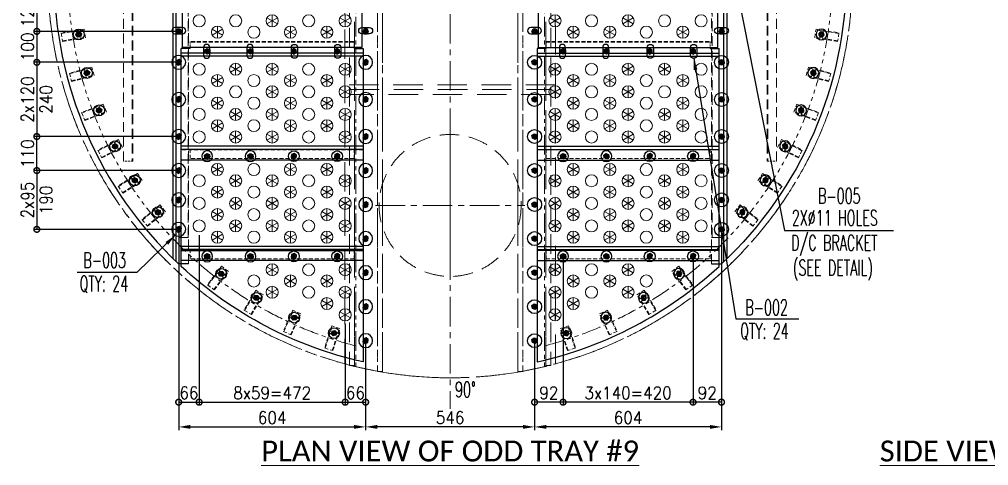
# Model space of a CAD drawing. Header units: inches. Extents: x -15980 to 45789, y -23276 to 2417.
# Drawn here: x -5862 to -2730, y -16328 to -14886 of the extents above; entities that cross this region are included whole.
import ezdxf
from ezdxf.enums import TextEntityAlignment as Align

# ---------------------------------------------------------------- set-up
doc = ezdxf.new("R2010")
doc.units = ezdxf.units.IN
doc.header["$MEASUREMENT"] = 0
for name, pattern in [('CENTER', [50.8, 31.75, -6.35, 6.35, -6.35]), ('CENTERX2', [101.6, 63.5, -12.7, 12.7, -12.7]), ('HIDDEN', [9.525, 6.35, -3.175]), ('HIDDENX2', [19.05, 12.7, -6.35]), ('PHANTOMX2', [127, 63.5, -12.7, 12.7, -12.7, 12.7, -12.7])]:
    doc.linetypes.add(name, pattern=pattern)
for name, color, linetype, lineweight in [('Center line', 181, 'CENTER', 5), ('CENTER LINES', 181, 'CENTERX2', 5), ('HATCH', 130, 'PHANTOMX2', 9), ('HIDDEN', 211, 'HIDDEN', 5), ('HIDDEN LINES', 211, 'HIDDENX2', 5), ('TEXT', 2, 'Continuous', 13)]:
    doc.layers.add(name, color=color, linetype=linetype, lineweight=lineweight)
doc.layers.add('dim', color=82, linetype='Continuous')
doc.styles.add('ROMANS', font='ROMANS.shx', dxfattribs={"width": 0.9, "bigfont": '@extfont2.shx'})
doc.styles.add('style4', font='calibri.ttf')
doc.dimstyles.new('1X25', dxfattribs={"dimscale": 25, "dimtxt": 1.6, "dimasz": 1.5, "dimexe": 0.4, "dimexo": 0.4, "dimgap": 0.4, "dimtad": 1, "dimdsep": 46, "dimtxsty": 'ROMANS', "dimcen": 0, "dimclrd": 256, "dimclre": 256, "dimclrt": 2, "dimadec": 0, "dimazin": 0, "dimtfac": 1, "dimtmove": 0, "dimatfit": 3, "dimfxl": 0.7, "dimlwd": -1, "dimlwe": -1, "dimarcsym": 1})

# ---------------------------------------------------------------- blocks, each defined once
blk = doc.blocks.new('A$Cc3d1cca6')
for p, q in [((1535, 2578.6), (1535, 21.4)), ((1605, 2563.7), (1605, 36.3))]:
    blk.add_line(p, q)
at = {"ltscale": 2}
blk.add_lwpolyline([(1519, 2580), (1535, 2580), (1535, 20), (1519, 20)], close=True, dxfattribs=at)
for centre in [(1573, 2480), (1573, 2370), (1573, 2260), (1573, 2150), (1573, 2040), (1573, 1930), (1573, 1820), (1573, 1700), (1573, 1580), (1573, 1480), (1573, 1360), (1573, 1240), (1573, 1120), (1573, 1020), (1573, 900), (1573, 780), (1573, 670), (1573, 560), (1573, 450), (1573, 340), (1573, 230), (1573, 120)]:
    blk.add_circle(centre, 5.5)
for radius, start, end in [(1300, 280.4146, 79.5854), (1235, 284.2979, 75.7021)]:
    blk.add_arc((1300, 1300), radius, start, end)
at = {"layer": 'Center line', "ltscale": 0.2}
for p, q in [((1581.4, 2480), (1564.6, 2480)), ((1573, 2488.4), (1573, 2471.6)), ((1581.4, 2370), (1564.6, 2370)), ((1573, 2378.4), (1573, 2361.6)), ((1581.4, 2260), (1564.6, 2260)), ((1573, 2268.4), (1573, 2251.6)), ((1581.4, 2150), (1564.6, 2150)), ((1573, 2158.4), (1573, 2141.6)), ((1581.4, 2040), (1564.6, 2040)), ((1573, 2048.4), (1573, 2031.6)), ((1581.4, 1930), (1564.6, 1930)), ((1573, 1938.4), (1573, 1921.6)), ((1581.4, 1820), (1564.6, 1820)), ((1573, 1828.4), (1573, 1811.6)), ((1581.4, 1700), (1564.6, 1700)), ((1573, 1708.4), (1573, 1691.6)), ((1581.4, 1580), (1564.6, 1580)), ((1573, 1588.4), (1573, 1571.6)), ((1581.4, 1480), (1564.6, 1480)), ((1573, 1488.4), (1573, 1471.6)), ((1581.4, 1360), (1564.6, 1360)), ((1573, 1368.4), (1573, 1351.6)), ((1581.4, 1240), (1564.6, 1240)), ((1573, 1231.6), (1573, 1248.4)), ((1573, 1111.6), (1573, 1128.4)), ((1581.4, 1120), (1564.6, 1120)), ((1581.4, 1020), (1564.6, 1020)), ((1573, 1011.6), (1573, 1028.4)), ((1573, 891.6), (1573, 908.4)), ((1581.4, 900), (1564.6, 900)), ((1573, 771.6), (1573, 788.4)), ((1581.4, 780), (1564.6, 780)), ((1581.4, 670), (1564.6, 670)), ((1573, 661.6), (1573, 678.4)), ((1573, 551.6), (1573, 568.4)), ((1581.4, 560), (1564.6, 560)), ((1581.4, 450), (1564.6, 450)), ((1573, 441.6), (1573, 458.4)), ((1573, 331.6), (1573, 348.4)), ((1581.4, 340), (1564.6, 340)), ((1581.4, 230), (1564.6, 230)), ((1573, 221.6), (1573, 238.4)), ((1573, 111.6), (1573, 128.4)), ((1581.4, 120), (1564.6, 120))]:
    blk.add_line(p, q, dxfattribs=at)
blk = doc.blocks.new('A$Cac9da07a')
at = {"ltscale": 15}
blk.add_line((1640, 947), (960, 947), dxfattribs=at)
blk.add_lwpolyline([(960, 2554.8), (960, 45.2, 0.133085), (1640, 45.2), (1640, 2554.8, 0.133085)], format="xyb", close=True, dxfattribs=at)
blk.add_lwpolyline([(975, 916), (975, 932), (1625, 932), (1625, 916)], close=True, dxfattribs=at)
at = {"ltscale": 10}
blk.add_circle((1300, 557.2), 229.5, dxfattribs=at)
at = {"layer": 'Center line', "ltscale": 3}
for p, q in [((1300, 798.1), (1300, 316.3)), ((1059.1, 557.2), (1540.9, 557.2))]:
    blk.add_line(p, q, dxfattribs=at)
blk = doc.blocks.new('A$Ccc17b4d7')
at = {"ltscale": 15}
blk.add_lwpolyline([(1609, 2562.7), (1609, 37.3, -0.017682), (1519, 18.6), (1519, 2581.4, -0.017682)], format="xyb", close=True, dxfattribs=at)
blk = doc.blocks.new('A$C7ef7bea8')
at = {"layer": 'HIDDEN', "ltscale": 10}
for points in [[(991, 2560), (975, 2560), (975, 40), (991, 40)], [(1609, 2560), (1625, 2560), (1625, 40), (1609, 40)]]:
    blk.add_lwpolyline(points, close=True, dxfattribs=at)
at = {"layer": 'HIDDEN'}
for name in ['A$Cac9da07a', 'A$Ccc17b4d7']:
    blk.add_blockref(name, (0, 0), dxfattribs=at)
at = {"layer": 'HIDDEN', "xscale": -1}
blk.add_blockref('A$Ccc17b4d7', (2600, 0), dxfattribs=at)
blk = doc.blocks.new('A$C9978c740')
for name in ['A$C7ef7bea8', 'A$Cc3d1cca6']:
    blk.add_blockref(name, (0, 0))
at = {"xscale": -1}
blk.add_blockref('A$Cc3d1cca6', (2600, 0), dxfattribs=at)
blk = doc.blocks.new('A$C4f5cbecb')
blk.add_lwpolyline([(0, 465), (580, 465), (580, 0), (0, 0)], close=True)
blk = doc.blocks.new('A$C6a3627fe')
blk.add_circle((6.1, 6.1), 5.5)
at = {"layer": 'CENTER LINES'}
for p, q in [((0, 6.1), (12.1, 6.1)), ((6.1, 0), (6.1, 12.1))]:
    blk.add_line(p, q, dxfattribs=at)
blk = doc.blocks.new('A$Caa2db43d')
for p, q in [((0, 1200), (30, 1200)), ((30, 0), (0, 0))]:
    blk.add_line(p, q)
at = {"ltscale": 5}
for p, q in [((0, 0), (0, 1200)), ((28, 1200), (28, 0)), ((30, 1200), (30, 0))]:
    blk.add_line(p, q, dxfattribs=at)
blk = doc.blocks.new('A$C2ccb66f0')
blk.add_circle((5.5, 5.5), 5.5)
blk = doc.blocks.new('A$C8bd214eb')
for p, q in [((385, 364.9), (385, 2195.1)), ((395, 355.2), (395, 2204.8)), ((435, 2212), (402.6, 2212)), ((435, 348), (402.6, 348))]:
    blk.add_line(p, q)
blk.add_circle((361, 1280), 5.5)
blk.add_arc((1280, 1280), 1280, 133.2706, 226.7294)
at = {"layer": 'HIDDEN', "ltscale": 5}
for p, q in [((435, 348), (435, 2212)), ((385, 434), (385, 2126)), ((435, 2126), (385, 2126)), ((433, 434), (433, 2126)), ((435, 434), (385, 434))]:
    blk.add_line(p, q, dxfattribs=at)
at = {"xscale": -1}
for p in [(409, 2093.9), (409, 1998.9), (409, 1903.9), (409, 1793.9), (409, 1673.9), (409, 1553.9), (409, 1453.9), (409, 1333.9)]:
    blk.add_blockref('A$C6a3627fe', p, dxfattribs=at)
for p, xscale, rotation in [((338.2, 2052), -0.9999999999999996, 117.0000000000001), ((262.6, 1949.3), -1, 123.0000000000001), ((198.2, 1839.3), -1.000000000000001, 129.0000000000001), ((145.7, 1723.2), -1, 135.0000000000002), ((105.6, 1602.2), -1, 141), ((78.3, 1477.7), -1, 147.0000000000001), ((64.3, 1351), -1, 152.9999999999999)]:
    blk.add_blockref('A$C2ccb66f0', p, dxfattribs=dict(xscale=xscale, rotation=rotation))
for name, p, rotation in [('A$C2ccb66f0', (64.3, 1209), 27.00000000000002), ('A$C6a3627fe', (409, 1226), 180), ('A$C2ccb66f0', (78.3, 1082.3), 33.00000000000002), ('A$C6a3627fe', (409, 1106), 180), ('A$C6a3627fe', (409, 1006), 180), ('A$C2ccb66f0', (105.6, 957.8), 38.99999999999994), ('A$C6a3627fe', (409, 886), 180), ('A$C2ccb66f0', (145.7, 836.8), 44.99999999999992), ('A$C6a3627fe', (409, 766), 180), ('A$C2ccb66f0', (198.2, 720.7), 50.99999999999993), ('A$C6a3627fe', (409, 656), 180), ('A$C2ccb66f0', (262.6, 610.7), 56.99999999999991), ('A$C6a3627fe', (409, 561), 180), ('A$C2ccb66f0', (338.2, 508), 62.99999999999992), ('A$C6a3627fe', (409, 466), 180)]:
    blk.add_blockref(name, p, dxfattribs=dict(rotation=rotation))
at = {"layer": 'HIDDEN'}
blk.add_blockref('A$Caa2db43d', (225, 680), dxfattribs=at)
blk = doc.blocks.new('A$C2cecf179')
for p, q in [((588, 349), (0, 349)), ((588, 339.1), (0, 339.1)), ((588, 48), (0, 48)), ((588, 38.1), (0, 38.1)), ((29, 23), (0, 23)), ((559, 23), (588, 23))]:
    blk.add_line(p, q)
blk.add_lwpolyline([(588, 23), (588, 384), (0, 384), (0, 23)])
at = {"layer": 'HIDDEN LINES'}
for p, q in [((588, 48), (0, 48)), ((559, 2), (29, 2)), ((559, 0), (29, 0)), ((559, 0), (559, 3))]:
    blk.add_line(p, q, dxfattribs=at)
at = {"layer": 'HIDDEN LINES', "ltscale": 0.5}
for p, q in [((29, 0), (29, 23)), ((559, 0), (559, 23))]:
    blk.add_line(p, q, dxfattribs=at)
for p in [(77.9, 365), (217.9, 365), (357.9, 365), (497.9, 365)]:
    blk.add_blockref('A$C6a3627fe', p)
at = {"xscale": -1}
for p in [(90, 26), (230, 26), (370, 26), (510, 26)]:
    blk.add_blockref('A$C6a3627fe', p, dxfattribs=at)
blk = doc.blocks.new('A$Cb47aec24')
for p, q in [((588, 324), (0, 324)), ((588, 314.1), (0, 314.1))]:
    blk.add_line(p, q)
for points in [[(588, 2), (588, 359), (0, 359)], [(0, 359), (0, 2)]]:
    blk.add_lwpolyline(points)
at = {"layer": 'HIDDEN LINES'}
for p, q in [((588, 2), (0, 2)), ((29, 30), (29, 0)), ((559, 30), (29, 30)), ((559, 0), (29, 0)), ((559, 30), (559, 0))]:
    blk.add_line(p, q, dxfattribs=at)
at = {"xscale": -1}
for p in [(90.1, 340), (230.1, 340), (370.1, 340), (90.1, 15.9), (230.1, 15.9), (370.1, 15.9)]:
    blk.add_blockref('A$C6a3627fe', p, dxfattribs=at)
for p in [(498, 340), (498, 15.9)]:
    blk.add_blockref('A$C6a3627fe', p)
blk = doc.blocks.new('A$C79996363')
for p, q in [((999, 2168.5), (999, 2528.8)), ((411, 2219.8), (411, 2168.5)), ((411, 2168.5), (999, 2168.5))]:
    blk.add_line(p, q)
blk.add_arc((1280, 1280), 1280, 102.6815, 132.7582)
at = {"layer": 'HIDDEN LINES'}
blk.add_line((970, 2165.5), (440, 2165.5), dxfattribs=at)
blk.add_lwpolyline([(970, 2165.5), (970, 2195.5), (440, 2195.5), (440, 2165.5)], dxfattribs=at)
for p, rotation in [((903.3, 2427.9), 36), ((775.8, 2377.8), 42.5), ((654.8, 2313.7), 48.99999999999997), ((541.8, 2236.3), 55.50000000000001)]:
    blk.add_blockref('A$C2ccb66f0', p, dxfattribs=dict(rotation=rotation))
at = {"xscale": -1}
for p in [(501, 2181.4), (641, 2181.4), (781, 2181.4)]:
    blk.add_blockref('A$C6a3627fe', p, dxfattribs=at)
blk.add_blockref('A$C6a3627fe', (908.9, 2181.4))
blk = doc.blocks.new('A$C25266b9a')
for name, p in [('A$C8bd214eb', (0, 0)), ('A$C4f5cbecb', (415, 1047.5))]:
    blk.add_blockref(name, p)
at = {"xscale": -1}
for name, p in [('A$C8bd214eb', (2560, 0)), ('A$C4f5cbecb', (2145, 1047.5))]:
    blk.add_blockref(name, p, dxfattribs=at)
at = {"xscale": -1, "rotation": 180}
for name, p in [('A$C2cecf179', (411, 1067.5)), ('A$Cb47aec24', (411, 718.5)), ('A$C79996363', (0, 2560))]:
    blk.add_blockref(name, p, dxfattribs=at)
at = {"rotation": 180}
for name, p in [('A$C2cecf179', (2149, 1067.5)), ('A$Cb47aec24', (2149, 718.5)), ('A$C79996363', (2560, 2560))]:
    blk.add_blockref(name, p, dxfattribs=at)
blk = doc.blocks.new('A$Ce7f1c790')
at = {"layer": 'TEXT'}
for p, q in [((19.5, 39), (19.5, 0)), ((2.6, 29.2), (36.4, 9.7)), ((36.4, 29.2), (2.6, 9.7))]:
    blk.add_line(p, q, dxfattribs=at)
blk.add_circle((19.5, 19.5), 19.5, dxfattribs=at)
blk = doc.blocks.new('A$C11cce40c')
at = {"layer": 'TEXT'}
blk.add_circle((19.5, 19.5), 19.5, dxfattribs=at)
blk = doc.blocks.new('A$C6de24bd3')
at = {"rotation": 180}
for name, p in [('A$C11cce40c', (39, 989.5)), ('A$C11cce40c', (393, 989.5)), ('A$Ce7f1c790', (1189, 989.5)), ('A$Ce7f1c790', (1425, 989.5)), ('A$C11cce40c', (216, 953)), ('A$C11cce40c', (39, 833)), ('A$C11cce40c', (393, 833)), ('A$Ce7f1c790', (1543, 833)), ('A$C11cce40c', (216, 796.5)), ('A$C11cce40c', (39, 760)), ('A$C11cce40c', (157, 760)), ('A$C11cce40c', (393, 760)), ('A$C11cce40c', (216, 723.5)), ('A$Ce7f1c790', (1248, 723.5)), ('A$Ce7f1c790', (1366, 723.5)), ('A$Ce7f1c790', (1602, 723.5)), ('A$C11cce40c', (39, 687)), ('A$C11cce40c', (393, 687)), ('A$Ce7f1c790', (1189, 687)), ('A$Ce7f1c790', (1425, 687)), ('A$Ce7f1c790', (1543, 687)), ('A$C11cce40c', (216, 650.5)), ('A$C11cce40c', (216, 509)), ('A$C11cce40c', (39, 472.5)), ('A$C11cce40c', (393, 472.5)), ('A$C11cce40c', (216, 436)), ('A$Ce7f1c790', (1248, 436)), ('A$Ce7f1c790', (1366, 436)), ('A$Ce7f1c790', (1602, 436)), ('A$C11cce40c', (39, 399.5)), ('A$C11cce40c', (393, 399.5)), ('A$Ce7f1c790', (1189, 399.5)), ('A$Ce7f1c790', (1425, 399.5)), ('A$Ce7f1c790', (1543, 399.5)), ('A$Ce7f1c790', (1248, 363)), ('A$Ce7f1c790', (1366, 363)), ('A$Ce7f1c790', (1602, 363)), ('A$Ce7f1c790', (1189, 326.5)), ('A$Ce7f1c790', (1425, 326.5)), ('A$Ce7f1c790', (1543, 326.5)), ('A$C11cce40c', (393, 185)), ('A$C11cce40c', (216, 148.5)), ('A$C11cce40c', (393, 112)), ('A$Ce7f1c790', (1189, 112)), ('A$Ce7f1c790', (1425, 112)), ('A$Ce7f1c790', (1248, 75.5)), ('A$Ce7f1c790', (1189, 39))]:
    blk.add_blockref(name, p, dxfattribs=at)
at = {"xscale": -1}
for name, p in [('A$C11cce40c', (157, 950.5)), ('A$Ce7f1c790', (1248, 914)), ('A$Ce7f1c790', (1366, 914)), ('A$Ce7f1c790', (1602, 914)), ('A$Ce7f1c790', (1189, 794)), ('A$Ce7f1c790', (1425, 794)), ('A$Ce7f1c790', (1248, 757.5)), ('A$Ce7f1c790', (1366, 757.5)), ('A$Ce7f1c790', (1602, 757.5)), ('A$Ce7f1c790', (1189, 721)), ('A$Ce7f1c790', (1425, 721)), ('A$Ce7f1c790', (1248, 611.5)), ('A$Ce7f1c790', (1366, 611.5)), ('A$Ce7f1c790', (1602, 611.5)), ('A$C11cce40c', (39, 575)), ('A$C11cce40c', (393, 575)), ('A$Ce7f1c790', (1189, 575)), ('A$Ce7f1c790', (1425, 575)), ('A$Ce7f1c790', (1543, 575)), ('A$Ce7f1c790', (1248, 470)), ('A$Ce7f1c790', (1366, 470)), ('A$Ce7f1c790', (1602, 470)), ('A$Ce7f1c790', (1189, 433.5)), ('A$Ce7f1c790', (1425, 433.5)), ('A$Ce7f1c790', (1543, 433.5)), ('A$C11cce40c', (216, 324)), ('A$C11cce40c', (39, 287.5)), ('A$C11cce40c', (393, 287.5)), ('A$C11cce40c', (216, 251)), ('A$Ce7f1c790', (1248, 251)), ('A$Ce7f1c790', (1366, 251)), ('A$Ce7f1c790', (1602, 251)), ('A$Ce7f1c790', (1189, 146)), ('A$Ce7f1c790', (1425, 146)), ('A$Ce7f1c790', (1248, 109.5)), ('A$Ce7f1c790', (1366, 109.5))]:
    blk.add_blockref(name, p, dxfattribs=at)
at = {"xscale": -1, "rotation": 180}
for name, p in [('A$Ce7f1c790', (236, 989.5)), ('A$Ce7f1c790', (472, 989.5)), ('A$C11cce40c', (1268, 989.5)), ('A$C11cce40c', (1622, 989.5)), ('A$C11cce40c', (1445, 953)), ('A$Ce7f1c790', (118, 833)), ('A$C11cce40c', (1268, 833)), ('A$C11cce40c', (1622, 833)), ('A$C11cce40c', (1445, 796.5)), ('A$C11cce40c', (1268, 760)), ('A$C11cce40c', (1504, 760)), ('A$C11cce40c', (1622, 760)), ('A$Ce7f1c790', (59, 723.5)), ('A$Ce7f1c790', (295, 723.5)), ('A$Ce7f1c790', (413, 723.5)), ('A$C11cce40c', (1445, 723.5)), ('A$Ce7f1c790', (118, 687)), ('A$Ce7f1c790', (236, 687)), ('A$Ce7f1c790', (472, 687)), ('A$C11cce40c', (1268, 687)), ('A$C11cce40c', (1622, 687)), ('A$C11cce40c', (1445, 650.5)), ('A$C11cce40c', (1445, 509)), ('A$C11cce40c', (1268, 472.5)), ('A$C11cce40c', (1622, 472.5)), ('A$Ce7f1c790', (59, 436)), ('A$Ce7f1c790', (295, 436)), ('A$Ce7f1c790', (413, 436)), ('A$C11cce40c', (1445, 436)), ('A$Ce7f1c790', (118, 399.5)), ('A$Ce7f1c790', (236, 399.5)), ('A$Ce7f1c790', (472, 399.5)), ('A$C11cce40c', (1268, 399.5)), ('A$C11cce40c', (1622, 399.5)), ('A$Ce7f1c790', (59, 363)), ('A$Ce7f1c790', (295, 363)), ('A$Ce7f1c790', (413, 363)), ('A$Ce7f1c790', (118, 326.5)), ('A$Ce7f1c790', (236, 326.5)), ('A$Ce7f1c790', (472, 326.5)), ('A$C11cce40c', (1268, 185)), ('A$C11cce40c', (1445, 148.5)), ('A$Ce7f1c790', (236, 112)), ('A$Ce7f1c790', (472, 112)), ('A$C11cce40c', (1268, 112)), ('A$Ce7f1c790', (413, 75.5)), ('A$Ce7f1c790', (472, 39))]:
    blk.add_blockref(name, p, dxfattribs=at)
for name, p in [('A$C11cce40c', (1504, 950.5)), ('A$Ce7f1c790', (59, 914)), ('A$Ce7f1c790', (295, 914)), ('A$Ce7f1c790', (413, 914)), ('A$Ce7f1c790', (236, 794)), ('A$Ce7f1c790', (472, 794)), ('A$Ce7f1c790', (59, 757.5)), ('A$Ce7f1c790', (295, 757.5)), ('A$Ce7f1c790', (413, 757.5)), ('A$Ce7f1c790', (236, 721)), ('A$Ce7f1c790', (472, 721)), ('A$Ce7f1c790', (59, 611.5)), ('A$Ce7f1c790', (295, 611.5)), ('A$Ce7f1c790', (413, 611.5)), ('A$Ce7f1c790', (118, 575)), ('A$Ce7f1c790', (236, 575)), ('A$Ce7f1c790', (472, 575)), ('A$C11cce40c', (1268, 575)), ('A$C11cce40c', (1622, 575)), ('A$Ce7f1c790', (59, 470)), ('A$Ce7f1c790', (295, 470)), ('A$Ce7f1c790', (413, 470)), ('A$Ce7f1c790', (118, 433.5)), ('A$Ce7f1c790', (236, 433.5)), ('A$Ce7f1c790', (472, 433.5)), ('A$C11cce40c', (1445, 324)), ('A$C11cce40c', (1268, 287.5)), ('A$C11cce40c', (1622, 287.5)), ('A$Ce7f1c790', (59, 251)), ('A$Ce7f1c790', (295, 251)), ('A$Ce7f1c790', (413, 251)), ('A$C11cce40c', (1445, 251)), ('A$Ce7f1c790', (236, 146)), ('A$Ce7f1c790', (472, 146)), ('A$Ce7f1c790', (295, 109.5)), ('A$Ce7f1c790', (413, 109.5))]:
    blk.add_blockref(name, p)
blk = doc.blocks.new('A$C180E2B9A')
at = {"transparency": 33554585}
blk.add_lwpolyline([(10, 0, -1), (10, 20), (35, 20, -1), (35, 0), (10, 0)], format="xyb", dxfattribs=at)
at = {"color": 2, "transparency": 33554585}
blk.add_lwpolyline([(27.1, 4), (31.7, 12), (27.1, 20), (17.9, 20), (13.3, 12), (17.9, 4)], close=True, dxfattribs=at)
for radius in [7.3, 4.19]:
    blk.add_circle((22.5, 12), radius, dxfattribs=at)
at = {"layer": 'HATCH', "transparency": 33554585}
blk.add_arc((22.5, 12), 5, 290, 200, dxfattribs=at)
blk = doc.blocks.new('A$C06B83E83')
at = {"color": 2, "transparency": 33554585}
blk.add_lwpolyline([(31.1, 19), (23.8, 13.4), (15.2, 16.8), (13.9, 26), (21.2, 31.6), (29.8, 28.2)], close=True, dxfattribs=at)
at = {"ltscale": 0.5, "transparency": 33554585}
blk.add_circle((22.5, 22.5), 22.5, dxfattribs=at)
at = {"color": 2, "transparency": 33554585}
for radius in [7.3, 4.19]:
    blk.add_circle((22.5, 22.5), radius, dxfattribs=at)
at = {"layer": 'HATCH', "transparency": 33554585}
blk.add_arc((22.5, 22.5), 5, 78.0497, 348.0497, dxfattribs=at)
blk = doc.blocks.new('A$C6a1ac27a')
at = {"color": 2, "transparency": 33554585}
blk.add_lwpolyline([(26.1, 21), (18.8, 26.6), (10.2, 23.2), (8.9, 14), (16.2, 8.4), (24.8, 11.8)], close=True, dxfattribs=at)
at = {"ltscale": 0.5, "transparency": 33554585}
blk.add_circle((17.5, 17.5), 17.5, dxfattribs=at)
at = {"color": 2, "transparency": 33554585}
for radius in [7.3, 4.19]:
    blk.add_circle((17.5, 17.5), radius, dxfattribs=at)
at = {"layer": 'HATCH', "transparency": 33554585}
blk.add_arc((17.5, 17.5), 5, 11.9506, 281.9506, dxfattribs=at)
blk = doc.blocks.new('A$C9178737d')
at = {"color": 2, "transparency": 33554559}
blk.add_lwpolyline([(25.5, 15.4), (17.5, 10.8), (9.5, 15.4), (9.5, 24.6), (17.5, 29.2), (25.5, 24.6)], close=True, dxfattribs=at)
at = {"transparency": 33554559}
blk.add_circle((17.5, 20), 17.5, dxfattribs=at)
at = {"color": 2, "transparency": 33554559}
for radius in [7.3, 4.19]:
    blk.add_circle((17.5, 20), radius, dxfattribs=at)
at = {"layer": 'CENTER LINES', "linetype": 'CENTER', "ltscale": 0.2, "transparency": 33554559}
for p, q in [((9.4, 20), (25.6, 20)), ((17.5, 28.1), (17.5, 11.9))]:
    blk.add_line(p, q, dxfattribs=at)
at = {"layer": 'HATCH', "transparency": 33554559}
blk.add_arc((17.5, 20), 5, 70, 340, dxfattribs=at)
at = {"layer": 'HIDDEN', "linetype": 'HIDDEN', "ltscale": 2, "transparency": 33554559}
for p, q in [((31.5, 75), (3.5, 75)), ((3.5, 75), (3.5, 0)), ((5.5, 75), (5.5, 0)), ((29.5, 75), (29.5, 0)), ((31.5, 0), (31.5, 75)), ((3.5, 0), (31.5, 0))]:
    blk.add_line(p, q, dxfattribs=at)
at = {"layer": 'HIDDEN LINES', "linetype": 'HIDDEN', "ltscale": 0.5, "transparency": 33554559}
blk.add_circle((17.5, 20), 5.25, dxfattribs=at)
blk = doc.blocks.new('A$Cd467a7eb')
for p, rotation in [((91.4, 1008), 98.99952254871887), ((119.2, 886), 104.9995225487189), ((159.6, 767.6), 110.999522548719), ((212.2, 654.1), 116.9995225487189), ((276.3, 546.7), 122.9995225487189), ((351.3, 446.5), 128.9995225487188), ((555.4, 253.5), 142.5000000059698), ((668.5, 178.8), 149.0000012133518), ((789.4, 117.5), 155.5000000055708), ((916.4, 70.2), 162.000582384002)]:
    blk.add_blockref('A$C9178737d', p, dxfattribs=dict(rotation=rotation))
at = {"ltscale": 6}
for name, p, xscale, rotation in [('A$C180E2B9A', (369.5, 1044.2), -1, 180), ('A$C180E2B9A', (1519.5, 1044.2), -1, 180), ('A$C180E2B9A', (472, 945.2), -1, 270), ('A$C180E2B9A', (612, 945.2), -1, 270), ('A$C180E2B9A', (1622, 945.2), -1, 270), ('A$C180E2B9A', (1762, 945.2), -1, 270), ('A$C06B83E83', (369.5, 954.7), -0.9999999999999987, 180.0003129924566), ('A$C06B83E83', (973.5, 954.7), -0.9999999999999987, 180.0003129924566), ('A$C06B83E83', (369.5, 834.7), -0.9999999999999987, 180.0003129924566), ('A$C06B83E83', (973.5, 834.7), -0.9999999999999987, 180.0003129924566), ('A$C06B83E83', (369.5, 714.7), -0.9999999999999987, 180.0003129924566), ('A$C06B83E83', (973.5, 714.7), -0.9999999999999987, 180.0003129924566), ('A$C06B83E83', (369.5, 604.7), -0.9999999999999987, 180.0003129924566), ('A$C06B83E83', (973.5, 604.7), -0.9999999999999987, 180.0003129924566), ('A$C06B83E83', (369.5, 509.7), -0.9999999999999987, 180.0003129924566), ('A$C06B83E83', (973.5, 494.7), -0.9999999999999987, 180.0003129924566), ('A$C06B83E83', (369.5, 414.7), -0.9999999999999987, 180.0003129924566), ('A$C06B83E83', (973.5, 384.7), -0.9999999999999987, 180.0003129924566), ('A$C06B83E83', (973.5, 274.7), -0.9999999999999987, 180.0003129924566), ('A$C06B83E83', (973.5, 164.7), -0.9999999999999987, 180.0003129924566), ('A$C06B83E83', (973.5, 54.7), -0.9999999999999987, 180.0003129924566)]:
    blk.add_blockref(name, p, dxfattribs=dict(at, xscale=xscale, rotation=rotation))
for name, p, rotation in [('A$C180E2B9A', (1018.5, 1044.2), 180), ('A$C180E2B9A', (2168.5, 1044.2), 180), ('A$C180E2B9A', (776, 945.2), 90), ('A$C180E2B9A', (916, 945.2), 90), ('A$C180E2B9A', (1926, 945.2), 90), ('A$C180E2B9A', (2066, 945.2), 90), ('A$C06B83E83', (1564.5, 954.7), 179.9996870075435), ('A$C06B83E83', (2168.5, 954.7), 179.9996870075435), ('A$C06B83E83', (1564.5, 834.7), 179.9996870075435), ('A$C06B83E83', (2168.5, 834.7), 179.9996870075435), ('A$C06B83E83', (1564.5, 714.7), 179.9996870075435), ('A$C06B83E83', (2168.5, 714.7), 179.9996870075435), ('A$C06B83E83', (1564.5, 604.7), 179.9996870075435), ('A$C06B83E83', (2168.5, 604.7), 179.9996870075435), ('A$C06B83E83', (2168.5, 509.7), 179.9996870075435), ('A$C06B83E83', (1564.5, 494.7), 179.9996870075435), ('A$C06B83E83', (2168.5, 414.7), 179.9996870075435), ('A$C06B83E83', (1564.5, 384.7), 179.9996870075435), ('A$C06B83E83', (1564.5, 274.7), 179.9996870075435), ('A$C06B83E83', (1564.5, 164.7), 179.9996870075435), ('A$C06B83E83', (1564.5, 54.7), 179.9996870075435)]:
    blk.add_blockref(name, p, dxfattribs=dict(at, rotation=rotation))
for p, xscale, rotation in [((2446.5, 1008), -1, 261.0004774512811), ((2418.8, 886), -0.9999999999999993, 255.0004774512811), ((2378.4, 767.6), -0.9999999999999999, 249.000477451281), ((2325.8, 654.1), -0.9999999999999992, 243.0004774512811), ((2261.7, 546.7), -0.9999999999999988, 237.0004774512811), ((2186.7, 446.5), -1, 231.0004774512811), ((1982.6, 253.5), -1, 217.4999999940302), ((1869.5, 178.8), -1, 210.9999987866482), ((1748.6, 117.5), -1, 204.4999999944292), ((1621.6, 70.2), -1.000000000000001, 197.999417615998)]:
    blk.add_blockref('A$C9178737d', p, dxfattribs=dict(xscale=xscale, rotation=rotation))
at = {"xscale": -1}
for p in [(501.5, 611.2), (641.5, 611.2), (1651.5, 611.2), (1791.5, 611.2), (501.5, 287.2), (641.5, 287.2), (1651.5, 287.2), (1791.5, 287.2)]:
    blk.add_blockref('A$C6a1ac27a', p, dxfattribs=at)
for p in [(746.5, 611.2), (886.5, 611.2), (1896.5, 611.2), (2036.5, 611.2), (746.5, 287.2), (886.5, 287.2), (1896.5, 287.2), (2036.5, 287.2)]:
    blk.add_blockref('A$C6a1ac27a', p)
blk = doc.blocks.new('_DotSmall')
at = {"color": 0, "linetype": 'ByBlock', "const_width": 0.5}
blk.add_lwpolyline([(-0.0625, 0, 1), (0.0625, 0, 1)], format="xyb", close=True, dxfattribs=at)
blk = doc.blocks.new('*D326')
at = {"layer": 'Defpoints', "color": 0, "transparency": 16777216}
for p in [(-3593.4, -15564.5), (-3685.4, -15652), (-3685.4, -16123.3)]:
    blk.add_point(p, dxfattribs=at)
at = {"layer": 'dim', "transparency": 16777216}
for p, q in [((-3593.4, -15574.5), (-3593.4, -16133.3)), ((-3685.4, -15662), (-3685.4, -16133.3)), ((-3593.4, -16123.3), (-3685.4, -16123.3))]:
    blk.add_line(p, q, dxfattribs=at)
at = {"layer": 'dim', "transparency": 16777216, "xscale": 37.5, "yscale": 37.5, "zscale": 37.5, "rotation": 180}
blk.add_blockref('_DotSmall', (-3685.4, -16123.3), dxfattribs=at)
at = {"layer": 'dim', "transparency": 16777216, "xscale": 37.5, "yscale": 37.5, "zscale": 37.5}
blk.add_blockref('_DotSmall', (-3593.4, -16123.3), dxfattribs=at)
at = {"layer": 'dim', "color": 2, "transparency": 16777216, "insert": (-3639.4, -16093.3), "char_height": 40, "attachment_point": 5, "style": 'ROMANS'}
blk.add_mtext('92', dxfattribs=at)
blk = doc.blocks.new('*D327')
at = {"layer": 'Defpoints', "color": 0, "transparency": 16777216}
for p in [(-4105.4, -15652), (-3685.4, -15652), (-4105.4, -16123.3)]:
    blk.add_point(p, dxfattribs=at)
at = {"layer": 'dim', "transparency": 16777216}
for p, q in [((-4105.4, -15662), (-4105.4, -16133.3)), ((-3685.4, -15662), (-3685.4, -16133.3)), ((-3685.4, -16123.3), (-4105.4, -16123.3))]:
    blk.add_line(p, q, dxfattribs=at)
at = {"layer": 'dim', "transparency": 16777216, "xscale": 37.5, "yscale": 37.5, "zscale": 37.5, "rotation": 180}
blk.add_blockref('_DotSmall', (-4105.4, -16123.3), dxfattribs=at)
at = {"layer": 'dim', "transparency": 16777216, "xscale": 37.5, "yscale": 37.5, "zscale": 37.5}
blk.add_blockref('_DotSmall', (-3685.4, -16123.3), dxfattribs=at)
at = {"layer": 'dim', "color": 2, "transparency": 16777216, "insert": (-3895.4, -16093.3), "char_height": 40, "attachment_point": 5, "style": 'ROMANS'}
blk.add_mtext('3x140=420', dxfattribs=at)
blk = doc.blocks.new('*D328')
at = {"layer": 'Defpoints', "color": 0, "transparency": 16777216}
for p in [(-4105.4, -15652), (-4197.4, -15924.5), (-4197.4, -16123.3)]:
    blk.add_point(p, dxfattribs=at)
at = {"layer": 'dim', "transparency": 16777216}
for p, q in [((-4105.4, -15662), (-4105.4, -16133.3)), ((-4197.4, -15934.5), (-4197.4, -16133.3)), ((-4105.4, -16123.3), (-4197.4, -16123.3))]:
    blk.add_line(p, q, dxfattribs=at)
at = {"layer": 'dim', "transparency": 16777216, "xscale": 37.5, "yscale": 37.5, "zscale": 37.5, "rotation": 180}
blk.add_blockref('_DotSmall', (-4197.4, -16123.3), dxfattribs=at)
at = {"layer": 'dim', "transparency": 16777216, "xscale": 37.5, "yscale": 37.5, "zscale": 37.5}
blk.add_blockref('_DotSmall', (-4105.4, -16123.3), dxfattribs=at)
at = {"layer": 'dim', "color": 2, "transparency": 16777216, "insert": (-4151.4, -16093.3), "char_height": 40, "attachment_point": 5, "style": 'ROMANS'}
blk.add_mtext('92', dxfattribs=at)
blk = doc.blocks.new('*D329')
at = {"layer": 'Defpoints', "color": 0, "transparency": 16777216}
for p in [(-4743.4, -15924.5), (-4197.4, -15924.5), (-4743.4, -16203.3)]:
    blk.add_point(p, dxfattribs=at)
at = {"layer": 'dim', "transparency": 16777216}
for p, q in [((-4743.4, -15934.5), (-4743.4, -16213.3)), ((-4197.4, -15934.5), (-4197.4, -16213.3)), ((-4234.9, -16203.3), (-4705.9, -16203.3))]:
    blk.add_line(p, q, dxfattribs=at)
for points in [[(-4705.9, -16197), (-4705.9, -16209.5), (-4743.4, -16203.3)], [(-4234.9, -16197), (-4234.9, -16209.5), (-4197.4, -16203.3)]]:
    blk.add_solid(points, dxfattribs=at)
at = {"layer": 'dim', "color": 2, "transparency": 16777216, "insert": (-4470.4, -16173.3), "char_height": 40, "attachment_point": 5, "style": 'ROMANS'}
blk.add_mtext('546', dxfattribs=at)
blk = doc.blocks.new('*D330')
at = {"layer": 'Defpoints', "color": 0, "transparency": 16777216}
for p in [(-5347.4, -15564.5), (-5281.4, -15573), (-5281.4, -16123.3)]:
    blk.add_point(p, dxfattribs=at)
at = {"layer": 'dim', "transparency": 16777216}
for p, q in [((-5347.4, -15574.5), (-5347.4, -16133.3)), ((-5281.4, -15583), (-5281.4, -16133.3)), ((-5347.4, -16123.3), (-5281.4, -16123.3))]:
    blk.add_line(p, q, dxfattribs=at)
at = {"layer": 'dim', "transparency": 16777216, "xscale": 37.5, "yscale": 37.5, "zscale": 37.5, "rotation": 180}
blk.add_blockref('_DotSmall', (-5347.4, -16123.3), dxfattribs=at)
at = {"layer": 'dim', "transparency": 16777216, "xscale": 37.5, "yscale": 37.5, "zscale": 37.5}
blk.add_blockref('_DotSmall', (-5281.4, -16123.3), dxfattribs=at)
at = {"layer": 'dim', "color": 2, "transparency": 16777216, "insert": (-5314.4, -16093.3), "char_height": 40, "attachment_point": 5, "style": 'ROMANS'}
blk.add_mtext('66', dxfattribs=at)
blk = doc.blocks.new('*D331')
at = {"layer": 'Defpoints', "color": 0, "transparency": 16777216}
for p in [(-5281.4, -15573), (-4809.4, -15860.5), (-4809.4, -16123.3)]:
    blk.add_point(p, dxfattribs=at)
at = {"layer": 'dim', "transparency": 16777216}
for p, q in [((-5281.4, -15583), (-5281.4, -16133.3)), ((-4809.4, -15870.5), (-4809.4, -16133.3)), ((-5281.4, -16123.3), (-4809.4, -16123.3))]:
    blk.add_line(p, q, dxfattribs=at)
at = {"layer": 'dim', "transparency": 16777216, "xscale": 37.5, "yscale": 37.5, "zscale": 37.5, "rotation": 180}
blk.add_blockref('_DotSmall', (-5281.4, -16123.3), dxfattribs=at)
at = {"layer": 'dim', "transparency": 16777216, "xscale": 37.5, "yscale": 37.5, "zscale": 37.5}
blk.add_blockref('_DotSmall', (-4809.4, -16123.3), dxfattribs=at)
at = {"layer": 'dim', "color": 2, "transparency": 16777216, "insert": (-5045.4, -16093.3), "char_height": 40, "attachment_point": 5, "style": 'ROMANS'}
blk.add_mtext('8x59=472', dxfattribs=at)
blk = doc.blocks.new('*D332')
at = {"layer": 'Defpoints', "color": 0, "transparency": 16777216}
for p in [(-4809.4, -15860.5), (-4743.4, -15924.5), (-4743.4, -16123.3)]:
    blk.add_point(p, dxfattribs=at)
at = {"layer": 'dim', "transparency": 16777216}
for p, q in [((-4809.4, -15870.5), (-4809.4, -16133.3)), ((-4743.4, -15934.5), (-4743.4, -16133.3)), ((-4809.4, -16123.3), (-4743.4, -16123.3))]:
    blk.add_line(p, q, dxfattribs=at)
at = {"layer": 'dim', "transparency": 16777216, "xscale": 37.5, "yscale": 37.5, "zscale": 37.5, "rotation": 180}
blk.add_blockref('_DotSmall', (-4809.4, -16123.3), dxfattribs=at)
at = {"layer": 'dim', "transparency": 16777216, "xscale": 37.5, "yscale": 37.5, "zscale": 37.5}
blk.add_blockref('_DotSmall', (-4743.4, -16123.3), dxfattribs=at)
at = {"layer": 'dim', "color": 2, "transparency": 16777216, "insert": (-4776.4, -16093.3), "char_height": 40, "attachment_point": 5, "style": 'ROMANS'}
blk.add_mtext('66', dxfattribs=at)
blk = doc.blocks.new('*D333')
at = {"layer": 'Defpoints', "color": 0, "transparency": 16777216}
for p in [(-3593.4, -15564.5), (-4197.4, -15924.5), (-4197.4, -16203.3)]:
    blk.add_point(p, dxfattribs=at)
at = {"layer": 'dim', "transparency": 16777216}
for p, q in [((-3593.4, -15574.5), (-3593.4, -16213.3)), ((-4197.4, -15934.5), (-4197.4, -16213.3)), ((-3630.9, -16203.3), (-4159.9, -16203.3))]:
    blk.add_line(p, q, dxfattribs=at)
for points in [[(-4159.9, -16197), (-4159.9, -16209.5), (-4197.4, -16203.3)], [(-3630.9, -16197), (-3630.9, -16209.5), (-3593.4, -16203.3)]]:
    blk.add_solid(points, dxfattribs=at)
at = {"layer": 'dim', "color": 2, "transparency": 16777216, "insert": (-3895.4, -16173.3), "char_height": 40, "attachment_point": 5, "style": 'ROMANS'}
blk.add_mtext('604', dxfattribs=at)
blk = doc.blocks.new('*D334')
at = {"layer": 'Defpoints', "color": 0, "transparency": 16777216}
for p in [(-5347.4, -15564.5), (-4743.4, -15924.5), (-4743.4, -16203.3)]:
    blk.add_point(p, dxfattribs=at)
at = {"layer": 'dim', "transparency": 16777216}
for p, q in [((-5347.4, -15574.5), (-5347.4, -16213.3)), ((-4743.4, -15934.5), (-4743.4, -16213.3)), ((-5309.9, -16203.3), (-4780.9, -16203.3))]:
    blk.add_line(p, q, dxfattribs=at)
for points in [[(-5309.9, -16197), (-5309.9, -16209.5), (-5347.4, -16203.3)], [(-4780.9, -16197), (-4780.9, -16209.5), (-4743.4, -16203.3)]]:
    blk.add_solid(points, dxfattribs=at)
at = {"layer": 'dim', "color": 2, "transparency": 16777216, "insert": (-5045.4, -16173.3), "char_height": 40, "attachment_point": 5, "style": 'ROMANS'}
blk.add_mtext('604', dxfattribs=at)
blk = doc.blocks.new('*D356')
at = {"layer": 'Defpoints', "color": 0, "transparency": 16777216}
for p in [(-4614.8, -13370.2), (-4470.4, -13344.5), (-4848.3, -13581.3), (-4843.3, -13596.7), (-4470.4, -16144.5)]:
    blk.add_point(p, dxfattribs=at)
at = {"layer": 'dim', "transparency": 16777216}
blk.add_line((-4851.4, -13571.8), (-4900.5, -13420.8), dxfattribs=at)
blk.add_arc((-4470.4, -14744.5), 1381.9, 91.5549, 106.4445, dxfattribs=at)
for points in [[(-4507.9, -13356.9), (-4507.8, -13369.4), (-4470.4, -13362.7)], [(-4859.7, -13425.2), (-4863.4, -13413.2), (-4897.4, -13430.3)]]:
    blk.add_solid(points, dxfattribs=at)
at = {"layer": 'dim', "color": 2, "transparency": 16777216, "insert": (-4691.2, -13350), "char_height": 40, "attachment_point": 5, "rotation": 8.9997, "style": 'ROMANS'}
blk.add_mtext('18°', dxfattribs=at)
blk = doc.blocks.new('*D340')
at = {"layer": 'Defpoints', "color": 0, "transparency": 16777216}
for p in [(-5347.4, -14804.5), (-5806, -14924.5), (-5347.4, -14924.5)]:
    blk.add_point(p, dxfattribs=at)
at = {"layer": 'dim', "transparency": 16777216}
for p, q in [((-5357.4, -14804.5), (-5816, -14804.5)), ((-5806, -14804.5), (-5806, -14924.5)), ((-5357.4, -14924.5), (-5816, -14924.5))]:
    blk.add_line(p, q, dxfattribs=at)
at = {"layer": 'dim', "transparency": 16777216, "xscale": 37.5, "yscale": 37.5, "zscale": 37.5}
for p, rotation in [((-5806, -14804.5), 90), ((-5806, -14924.5), 270)]:
    blk.add_blockref('_DotSmall', p, dxfattribs=dict(at, rotation=rotation))
at = {"layer": 'dim', "color": 2, "transparency": 16777216, "insert": (-5836, -14864.5), "char_height": 40, "attachment_point": 5, "rotation": 90, "style": 'ROMANS'}
blk.add_mtext('120', dxfattribs=at)
blk = doc.blocks.new('*D341')
at = {"layer": 'Defpoints', "color": 0, "transparency": 16777216}
for p in [(-5347.4, -14924.5), (-5806, -15024.5), (-5347.4, -15024.5)]:
    blk.add_point(p, dxfattribs=at)
at = {"layer": 'dim', "transparency": 16777216}
for p, q in [((-5357.4, -14924.5), (-5816, -14924.5)), ((-5806, -14924.5), (-5806, -15024.5)), ((-5357.4, -15024.5), (-5816, -15024.5))]:
    blk.add_line(p, q, dxfattribs=at)
at = {"layer": 'dim', "transparency": 16777216, "xscale": 37.5, "yscale": 37.5, "zscale": 37.5}
for p, rotation in [((-5806, -14924.5), 90), ((-5806, -15024.5), 270)]:
    blk.add_blockref('_DotSmall', p, dxfattribs=dict(at, rotation=rotation))
at = {"layer": 'dim', "color": 2, "transparency": 16777216, "insert": (-5836, -14974.5), "char_height": 40, "attachment_point": 5, "rotation": 90, "style": 'ROMANS'}
blk.add_mtext('100', dxfattribs=at)
blk = doc.blocks.new('*D342')
at = {"layer": 'Defpoints', "color": 0, "transparency": 16777216}
for p in [(-5347.4, -15024.5), (-5806, -15264.5), (-5347.4, -15264.5)]:
    blk.add_point(p, dxfattribs=at)
at = {"layer": 'dim', "transparency": 16777216}
for p, q in [((-5357.4, -15024.5), (-5816, -15024.5)), ((-5806, -15024.5), (-5806, -15264.5)), ((-5357.4, -15264.5), (-5816, -15264.5))]:
    blk.add_line(p, q, dxfattribs=at)
at = {"layer": 'dim', "transparency": 16777216, "xscale": 37.5, "yscale": 37.5, "zscale": 37.5}
for p, rotation in [((-5806, -15024.5), 90), ((-5806, -15264.5), 270)]:
    blk.add_blockref('_DotSmall', p, dxfattribs=dict(at, rotation=rotation))
at = {"layer": 'dim', "color": 2, "transparency": 16777216, "char_height": 40, "attachment_point": 5, "rotation": 90, "style": 'ROMANS'}
for s, insert in [('2x120', (-5836, -15144.5)), ('240', (-5776, -15144.5))]:
    blk.add_mtext(s, dxfattribs=dict(at, insert=insert))
blk = doc.blocks.new('*D343')
at = {"layer": 'Defpoints', "color": 0, "transparency": 16777216}
for p in [(-5806, -15264.5), (-5347.4, -15264.5), (-5347.4, -15374.5)]:
    blk.add_point(p, dxfattribs=at)
at = {"layer": 'dim', "transparency": 16777216}
for p, q in [((-5357.4, -15264.5), (-5816, -15264.5)), ((-5806, -15374.5), (-5806, -15264.5)), ((-5357.4, -15374.5), (-5816, -15374.5))]:
    blk.add_line(p, q, dxfattribs=at)
at = {"layer": 'dim', "transparency": 16777216, "xscale": 37.5, "yscale": 37.5, "zscale": 37.5}
for p, rotation in [((-5806, -15264.5), 90), ((-5806, -15374.5), 270)]:
    blk.add_blockref('_DotSmall', p, dxfattribs=dict(at, rotation=rotation))
at = {"layer": 'dim', "color": 2, "transparency": 16777216, "insert": (-5836, -15319.5), "char_height": 40, "attachment_point": 5, "rotation": 90, "style": 'ROMANS'}
blk.add_mtext('110', dxfattribs=at)
blk = doc.blocks.new('*D344')
at = {"layer": 'Defpoints', "color": 0, "transparency": 16777216}
for p in [(-5347.4, -15374.5), (-5806, -15564.5), (-5347.4, -15564.5)]:
    blk.add_point(p, dxfattribs=at)
at = {"layer": 'dim', "transparency": 16777216}
for p, q in [((-5357.4, -15374.5), (-5816, -15374.5)), ((-5806, -15374.5), (-5806, -15564.5)), ((-5357.4, -15564.5), (-5816, -15564.5))]:
    blk.add_line(p, q, dxfattribs=at)
at = {"layer": 'dim', "transparency": 16777216, "xscale": 37.5, "yscale": 37.5, "zscale": 37.5}
for p, rotation in [((-5806, -15374.5), 90), ((-5806, -15564.5), 270)]:
    blk.add_blockref('_DotSmall', p, dxfattribs=dict(at, rotation=rotation))
at = {"layer": 'dim', "color": 2, "transparency": 16777216, "char_height": 40, "attachment_point": 5, "rotation": 90, "style": 'ROMANS'}
for s, insert in [('2x95', (-5836, -15469.5)), ('190', (-5776, -15469.5))]:
    blk.add_mtext(s, dxfattribs=dict(at, insert=insert))
blk = doc.blocks.new('*D354')
at = {"layer": 'Defpoints', "color": 0, "transparency": 16777216}
for p in [(-3433.9, -13959.8), (-5506.8, -15529.2)]:
    blk.add_point(p, dxfattribs=at)
at = {"layer": 'dim', "transparency": 16777216}
blk.add_line((-3142.2, -13739), (-3404, -13937.2), dxfattribs=at)
blk.add_solid([(-3407.8, -13932.2), (-3400.2, -13942.2), (-3433.9, -13959.8)], dxfattribs=at)
at = {"layer": 'dim', "color": 2, "transparency": 16777216, "char_height": 40, "attachment_point": 5, "rotation": 37.1284, "style": 'ROMANS'}
for s, insert in [('SHELL I.D.', (-3276.3, -13802.9)), ('∅2600', (-3240, -13850.7))]:
    blk.add_mtext(s, dxfattribs=dict(at, insert=insert))
blk = doc.blocks.new('*D355')
at = {"layer": 'Defpoints', "color": 0, "transparency": 16777216}
for p in [(-3559.5, -13845.3), (-5381.3, -15643.8)]:
    blk.add_point(p, dxfattribs=at)
at = {"layer": 'dim', "transparency": 16777216}
blk.add_line((-3288.1, -13577.4), (-3532.8, -13818.9), dxfattribs=at)
blk.add_arc((-4470.4, -14744.5), 1280, 44.1834, 46.7941, dxfattribs=at)
blk.add_solid([(-3537.2, -13814.5), (-3528.4, -13823.4), (-3559.5, -13845.3)], dxfattribs=at)
at = {"layer": 'dim', "color": 2, "transparency": 16777216, "char_height": 40, "attachment_point": 5, "rotation": 44.631, "style": 'ROMANS'}
for s, insert in [('PLATE O.D.', (-3418.2, -13663.6)), ('∅2560', (-3376, -13706.3))]:
    blk.add_mtext(s, dxfattribs=dict(at, insert=insert))

msp = doc.modelspace()

# ---------------------------------------------------------------- linework, layer by layer
at = {"layer": 'Center line', "ltscale": 3}
msp.add_line((-4470.364, -13344.506), (-4470.364, -16144.506), dxfattribs=at)
at = {"layer": 'HATCH', "ltscale": 2}
msp.add_circle((-4470.364, -14744.506), 1300, dxfattribs=at)
msp.add_circle((-4470.364, -14744.506), 1300, dxfattribs=at)

# ---------------------------------------------------------------- block references
for name, p in [('A$C25266b9a', (-5750.364, -16024.506)), ('A$Cd467a7eb', (-5739.359, -15956.674)), ('A$C6de24bd3', (-5300.864, -15860.506))]:
    msp.add_blockref(name, p)
msp.add_blockref('A$C9978c740', (-5770.364, -16044.506), dxfattribs=at)

# ---------------------------------------------------------------- texts
at = {"layer": 'TEXT', "ltscale": 0.5, "style": 'ROMANS', "width": 0.6}
for s, p in [('B-005', (-3281.544, -15481.442)), ('2X%%C11 HOLES', (-3366.181, -15552.628)), ('D/C BRACKET', (-3368.312, -15632.976)), ('B-003', (-5655.434, -15689.06)), ('(SEE DETAIL)', (-3362.84, -15713.524)), ('QTY: 24', (-5667.699, -15765.049)), ('B-002', (-3516.379, -15841.851)), ('QTY: 24', (-3533.177, -15918.132)), ('90%%D', (-4454.363, -16107.557))]:
    msp.add_text(s, height=50, dxfattribs=at).set_placement(p)
at = {"layer": 'TEXT', "style": 'style4'}
for s, p in [('%%UPLAN VIEW OF ODD TRAY #9', (-4470.364, -16281.205)), ('%%USIDE VIEW OF ODD TRAYS #3 ~ #15', (-2336.247, -16281.205))]:
    msp.add_text(s, height=67.5, dxfattribs=at).set_placement(p, align=Align.MIDDLE_CENTER)

# ---------------------------------------------------------------- dimensions: what is measured, and where the dimension line sits
at = {"layer": 'dim'}
dim = msp.add_angular_dim_2l(base=(-4614.806, -13370.231), line1=((-4848.318, -13581.283), (-4843.322, -13596.661)), line2=((-4470.364, -13344.506), (-4470.364, -16144.506)), dimstyle='1X25', dxfattribs=at)
dim.commit()
dim.dimension.update_dxf_attribs({"geometry": '*D356', "text_midpoint": (-4691.225, -13350.043)})
for p1, p2, text, picture, middle in [((-5381.271, -15643.755), (-3559.458, -13845.257), 'PLATE O.D.\\X<>', '*D355', (-3397.101, -13684.978)), ((-5506.835, -15529.189), (-3433.893, -13959.823), 'SHELL I.D.\\X<>', '*D354', (-3258.149, -13826.771))]:
    dim = msp.add_diameter_dim_2p(p1=p1, p2=p2, text=text, dimstyle='1X25', override={"dimtofl": 0}, dxfattribs=at)
    dim.commit()
    dim.dimension.update_dxf_attribs({"geometry": picture, "text_midpoint": middle})
for base, p1, p2, picture, middle in [((-5806.003, -14924.506), (-5347.364, -14804.506), (-5347.364, -14924.506), '*D340', (-5836.003, -14864.506)), ((-5806.003, -15264.506), (-5347.364, -15374.506), (-5347.364, -15264.506), '*D343', (-5836.003, -15319.506))]:
    dim = msp.add_linear_dim(base=base, p1=p1, p2=p2, angle=90, dimstyle='1X25', override={"dimblk1": 'DotSmall', "dimblk2": 'DotSmall', "dimsah": 1}, dxfattribs=at)
    dim.commit()
    dim.dimension.update_dxf_attribs({"geometry": picture, "text_midpoint": middle})
for base, p1, p2, angle, override, picture, middle in [((-5806.003, -15024.506), (-5347.364, -14924.506), (-5347.364, -15024.506), 90, {"dimblk1": 'DotSmall', "dimblk2": 'DotSmall', "dimsah": 1}, '*D341', (-5806.003, -14974.506)), ((-5281.364, -16123.291), (-5347.364, -15564.506), (-5281.364, -15573.006), 180, {"dimblk1": 'DotSmall', "dimblk2": 'DotSmall', "dimsah": 1}, '*D330', (-5314.364, -16123.291)), ((-4743.364, -16203.291), (-5347.364, -15564.506), (-4743.364, -15924.506), 180, {"dimtmove": 0}, '*D334', (-5045.364, -16203.291)), ((-4743.364, -16123.291), (-4809.364, -15860.506), (-4743.364, -15924.506), 180, {"dimblk1": 'DotSmall', "dimblk2": 'DotSmall', "dimsah": 1}, '*D332', (-4776.364, -16123.291))]:
    dim = msp.add_linear_dim(base=base, p1=p1, p2=p2, angle=angle, dimstyle='1X25', override=override, dxfattribs=at)
    dim.commit()
    dim.dimension.update_dxf_attribs({"geometry": picture, "text_midpoint": middle, "dimtype": 160})
for base, p1, p2, angle, text, picture, middle in [((-5806.003, -15264.506), (-5347.364, -15024.506), (-5347.364, -15264.506), 90, '2x120\\X<>', '*D342', (-5806.003, -15144.506)), ((-5806.003, -15564.506), (-5347.364, -15374.506), (-5347.364, -15564.506), 90, '2x95\\X<>', '*D344', (-5806.003, -15469.506)), ((-4809.364, -16123.291), (-5281.364, -15573.006), (-4809.364, -15860.506), 180, '8x59=<>', '*D331', (-5045.364, -16093.291))]:
    dim = msp.add_linear_dim(base=base, p1=p1, p2=p2, angle=angle, text=text, dimstyle='1X25', override={"dimblk1": 'DotSmall', "dimblk2": 'DotSmall', "dimsah": 1}, dxfattribs=at)
    dim.commit()
    dim.dimension.update_dxf_attribs({"geometry": picture, "text_midpoint": middle})
for base, p1, p2, picture, middle in [((-4197.364, -16203.291), (-3593.364, -15564.506), (-4197.364, -15924.506), '*D333', (-3895.364, -16203.291)), ((-4743.364, -16203.291), (-4197.364, -15924.506), (-4743.364, -15924.506), '*D329', (-4470.364, -16203.291))]:
    dim = msp.add_linear_dim(base=base, p1=p1, p2=p2, dimstyle='1X25', override={"dimtmove": 0}, dxfattribs=at)
    dim.commit()
    dim.dimension.update_dxf_attribs({"geometry": picture, "text_midpoint": middle, "dimtype": 160})
for base, p1, p2, picture, middle in [((-3685.364, -16123.291), (-3593.364, -15564.506), (-3685.364, -15652.006), '*D326', (-3639.364, -16093.291)), ((-4197.364, -16123.291), (-4105.364, -15652.006), (-4197.364, -15924.506), '*D328', (-4151.364, -16093.291))]:
    dim = msp.add_linear_dim(base=base, p1=p1, p2=p2, dimstyle='1X25', override={"dimblk1": 'DotSmall', "dimblk2": 'DotSmall', "dimsah": 1}, dxfattribs=at)
    dim.commit()
    dim.dimension.update_dxf_attribs({"geometry": picture, "text_midpoint": middle})
dim = msp.add_linear_dim(base=(-4105.364, -16123.291), p1=(-3685.364, -15652.006), p2=(-4105.364, -15652.006), text='3x140=<>', dimstyle='1X25', override={"dimblk1": 'DotSmall', "dimblk2": 'DotSmall', "dimsah": 1, "dimtmove": 0}, dxfattribs=at)
dim.commit()
dim.dimension.update_dxf_attribs({"geometry": '*D327', "text_midpoint": (-3895.364, -16093.291)})

# ---------------------------------------------------------------- leaders
for points in [[(-3551.364, -14750.006), (-3389.711, -15567.802), (-3038.088, -15567.802)], [(-3683.364, -15011.506), (-3546.986, -15853.581), (-3344.053, -15853.581)], [(-5358.922, -15583.81), (-5482.464, -15704.234), (-5675.348, -15704.234)]]:
    msp.add_leader(points, dimstyle='1X25', dxfattribs=at)

doc.saveas('drawing.dxf')
